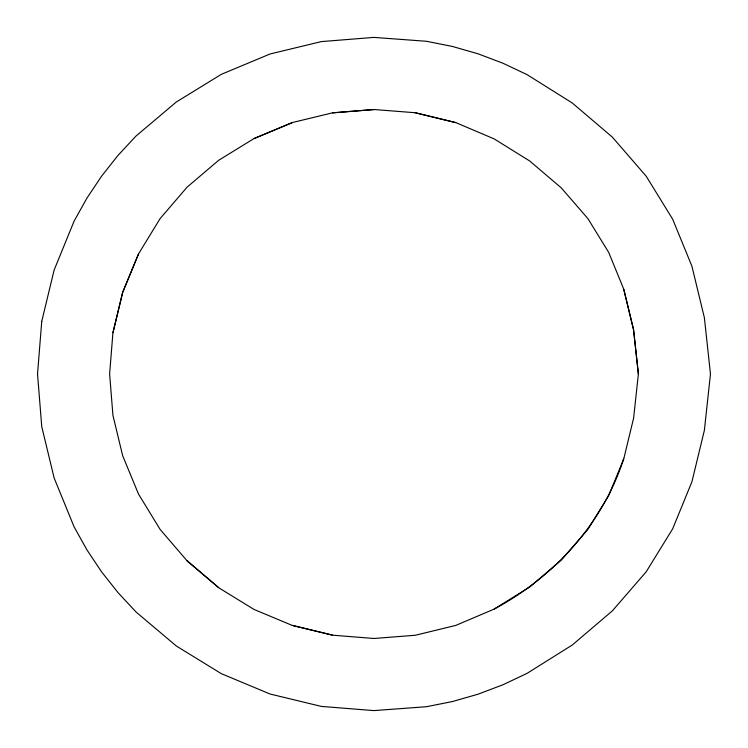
<?xml version="1.0" encoding="UTF-8"?>
<svg xmlns="http://www.w3.org/2000/svg" width="748" height="748" viewBox="0 0 748 748"><rect width="100%" height="100%" fill="white"/><g stroke="black" fill="none" stroke-linecap="round" stroke-linejoin="round"><path stroke-width="1.12" d="M638.381 374L633.593 418.254L623.804 458.692L608.685 495.634L587.891 529.397L561.309 560.102L529.743 586.984L494.194 609.087L455.7 625.44L415.262 635.267L373.888 638.483L332.57 635.174L292.3 625.44L254.049 609.461L218.697 587.732L187.103 560.85L160.109 529.397L138.492 494.035L122.663 455.682L112.929 415.336L109.619 374L112.929 332.664L122.663 292.318L138.492 253.965L160.109 218.603L187.103 187.15L218.697 160.268L254.049 138.539L292.3 122.56L332.57 112.826L373.888 109.517L415.262 112.733L455.7 122.56L494.194 138.913L529.743 161.016L561.309 187.898L587.891 218.603L608.685 252.366L623.804 289.308L633.593 329.746L638.381 374L633.537 329.756L623.748 289.326M112.985 332.673L122.709 292.337L138.539 253.993M623.748 458.674C602.795 523.75 554.016 577.082 494.176 609.04M254.077 138.586L292.318 122.607M332.579 112.873L373.888 109.573M292.318 625.393L332.579 635.127M415.252 112.78L455.682 122.607M187.14 560.813L218.725 587.694M41.748 321.388L37.531 374L41.748 426.612L54.127 477.953L74.099 526.854L86.964 549.93L101.625 571.893L118.006 592.603L135.996 611.948L176.35 646.02L221.343 673.668L270.028 694.004L321.275 706.393L373.86 710.6L426.547 706.71L452.521 701.521L478.037 694.2L502.937 684.775L527.06 673.368L572.211 645.057L612.388 610.845L646.216 571.771L672.676 528.799L691.919 481.787L704.373 430.324L710.469 374L704.373 317.676L691.919 266.213L672.676 219.201L646.216 176.229L612.388 137.155L572.211 102.944L527.06 74.632L502.937 63.225L478.037 53.8L452.521 46.479L426.547 41.29L373.86 37.4L321.275 41.608L270.028 53.996L221.343 74.333L176.35 101.98L135.996 136.052L118.006 155.397L101.625 176.107L86.964 198.07L74.099 221.146L54.127 270.047L41.748 321.388"/></g></svg>
